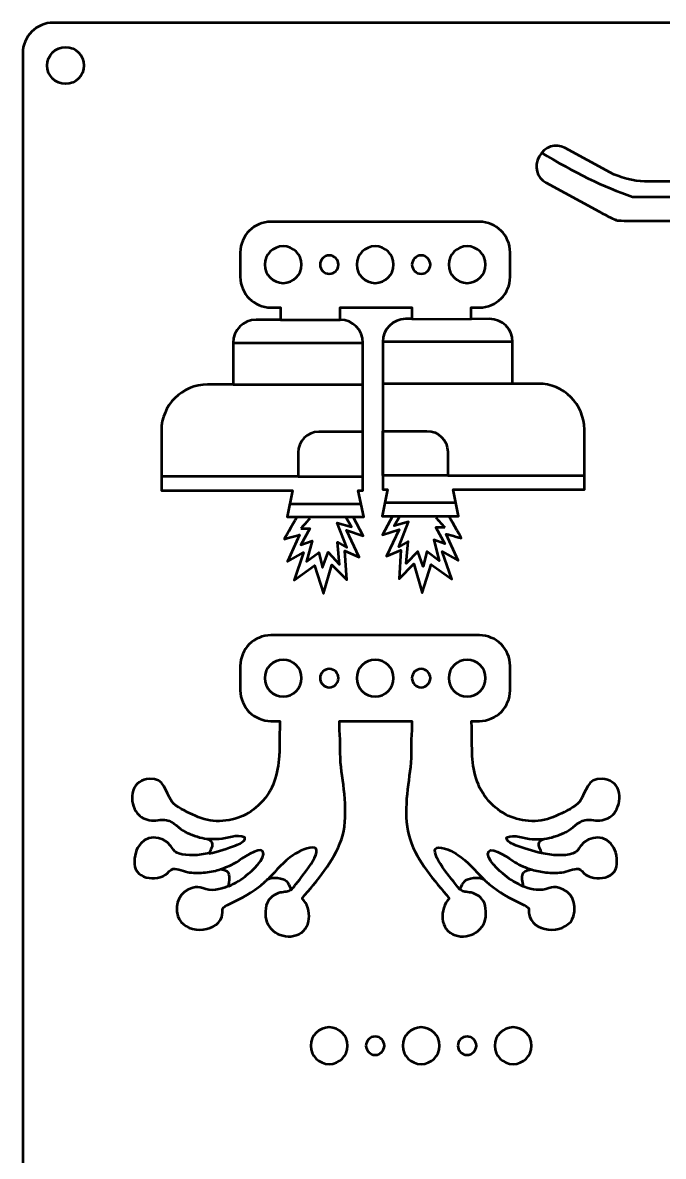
# Model space of a CAD drawing. Header units: centimetres. Extents: x -10.5 to 10.4, y -14.9 to 14.9.
# Drawn here: x -10.5 to -0.05, y -3.56 to 14.95 of the extents above; entities that cross this region are included whole.
import ezdxf

# ---------------------------------------------------------------- set-up
doc = ezdxf.new("R2010")
doc.units = ezdxf.units.CM
doc.header["$MEASUREMENT"] = 0
doc.layers.add('Layer 1', color=7, linetype='Continuous')

msp = doc.modelspace()

# ---------------------------------------------------------------- linework, layer by layer
at = {"layer": 'Layer 1', "lineweight": 53}
msp.add_ellipse((-9.8, 14.25), major_axis=(0, 0.3), ratio=1, dxfattribs=at)
at = {"layer": 'Layer 1', "color": 1, "lineweight": 53}
msp.add_open_spline([(-10.5, -14.45), (-10.5, -14.45), (-10.5, 14.45), (-10.5, 14.45), (-10.5, 14.45), (-10.5, 14.72614), (-10.27614, 14.95), (-10, 14.95), (-10, 14.95), (-10, 14.95), (9.9, 14.95), (9.9, 14.95), (9.9, 14.95), (10.17614, 14.95), (10.4, 14.72614), (10.4, 14.45), (10.4, 14.45), (10.4, 14.45), (10.4, -14.45), (10.4, -14.45), (10.4, -14.45), (10.4, -14.72614), (10.17614, -14.95), (9.9, -14.95), (9.9, -14.95), (9.9, -14.95), (-10, -14.95), (-10, -14.95), (-10, -14.95), (-10.27614, -14.95), (-10.5, -14.72614), (-10.5, -14.45)], degree=3, knots=[0, 0, 0, 0, 0.11111111, 0.11111111, 0.11111111, 0.11111111, 0.22222222, 0.22222222, 0.22222222, 0.22222222, 0.33333333, 0.33333333, 0.33333333, 0.33333333, 0.44444444, 0.44444444, 0.44444444, 0.44444444, 0.55555556, 0.55555556, 0.55555556, 0.55555556, 0.66666667, 0.66666667, 0.66666667, 0.66666667, 0.77777778, 0.77777778, 0.77777778, 0.77777778, 1, 1, 1, 1], dxfattribs=at)
at = {"layer": 'Layer 1', "color": 3, "lineweight": 53}
for points, knots in [([(5.95, 12.55), (5.95, 12.55), (5.81658, 12.55), (5.81658, 12.55), (5.81658, 12.55), (5.81658, 12.55), (5.81658, 12.35951), (5.81658, 12.35951), (5.81658, 12.35951), (5.81658, 12.35951), (8.37794, 12.35951), (8.37794, 12.35951), (8.37794, 12.35951), (8.54294, 12.35951), (8.79652, 12.42405), (8.94147, 12.50291), (8.94147, 12.50291), (8.94147, 12.50291), (9.68231, 12.90594), (9.68231, 12.90594), (9.68231, 12.90594), (9.82723, 12.98479), (10.01032, 12.93072), (10.09997, 12.76593), (10.09997, 12.76593), (10.18958, 12.60117), (10.13548, 12.41806), (9.99053, 12.3392), (9.99053, 12.3392), (9.99053, 12.3392), (9.12376, 11.86764), (9.12376, 11.86764), (9.12376, 11.86764), (8.97883, 11.7888), (8.86023, 11.72205), (8.86023, 11.71937), (8.86023, 11.71937), (8.86023, 11.71668), (8.72525, 11.71446), (8.56026, 11.71446), (8.56026, 11.71446), (8.56026, 11.71446), (7.56819, 11.71446), (7.56819, 11.71446), (7.56819, 11.71446), (7.56819, 11.71446), (7.56819, 11.54313), (7.56819, 11.54313), (7.56819, 11.54313), (7.56819, 11.54313), (6.98611, 11.54313), (6.98611, 11.54313), (6.98611, 11.54313), (6.98611, 11.54313), (6.98611, 11.42385), (6.98611, 11.42385), (6.98611, 11.42385), (7.05624, 11.46042), (7.13597, 11.48112), (7.22054, 11.48112), (7.22054, 11.48112), (7.50101, 11.48112), (7.72837, 11.25374), (7.72837, 10.97329), (7.72837, 10.97329), (7.72837, 10.69281), (7.50101, 10.46544), (7.22054, 10.46544), (7.22054, 10.46544), (6.94007, 10.46544), (6.71269, 10.69281), (6.71269, 10.97329), (6.71269, 10.97329), (6.71269, 11.03403), (6.72337, 11.09226), (6.74293, 11.14625), (6.74293, 11.14625), (6.74293, 11.14625), (6.50105, 11.14625), (6.50105, 11.14625), (6.50105, 11.14625), (6.50105, 11.14625), (6.50105, 11.54313), (6.50105, 11.54313), (6.50105, 11.54313), (6.50105, 11.54313), (6.13064, 11.54313), (6.13064, 11.54313), (6.13064, 11.54313), (6.13064, 11.54313), (6.13064, 11.71446), (6.13064, 11.71446), (6.13064, 11.71446), (6.13064, 11.71446), (1.95904, 11.71446), (1.95904, 11.71446), (1.95904, 11.71446), (1.95904, 11.71446), (1.95904, 11.54313), (1.95904, 11.54313), (1.95904, 11.54313), (1.95904, 11.54313), (1.58863, 11.54313), (1.58863, 11.54313), (1.58863, 11.54313), (1.58863, 11.54313), (1.58862, 11.14625), (1.58862, 11.14625), (1.58862, 11.14625), (1.58862, 11.14625), (1.45399, 11.14625), (1.45399, 11.14625), (1.45399, 11.14625), (1.47354, 11.09226), (1.48423, 11.03403), (1.48423, 10.97329), (1.48423, 10.97329), (1.48423, 10.69281), (1.25686, 10.46544), (0.97639, 10.46544), (0.97639, 10.46544), (0.69593, 10.46544), (0.46854, 10.69281), (0.46854, 10.97329), (0.46854, 10.97329), (0.46854, 11.25374), (0.69593, 11.48112), (0.97639, 11.48112), (0.97639, 11.48112), (1.02031, 11.48112), (1.06292, 11.47554), (1.10356, 11.46506), (1.10356, 11.46506), (1.10356, 11.46506), (1.10356, 11.54313), (1.10356, 11.54313), (1.10356, 11.54313), (1.10356, 11.54313), (0.52148, 11.54313), (0.52148, 11.54313), (0.52148, 11.54313), (0.52148, 11.54313), (0.52148, 11.71446), (0.52148, 11.71446), (0.52148, 11.71446), (0.52148, 11.71446), (-0.52348, 11.71446), (-0.52348, 11.71446), (-0.52348, 11.71446), (-0.68849, 11.71446), (-0.8235, 11.72074), (-0.8235, 11.72836), (-0.8235, 11.72836), (-0.8235, 11.736), (-0.82588, 11.73786), (-0.82879, 11.73246), (-0.82879, 11.73246), (-0.83169, 11.72709), (-0.95267, 11.78719), (-1.0976, 11.86605), (-1.0976, 11.86605), (-1.0976, 11.86605), (-1.9673, 12.3392), (-1.9673, 12.3392), (-1.9673, 12.3392), (-2.11224, 12.41806), (-2.16632, 12.60117), (-2.07668, 12.76593), (-2.07668, 12.76593), (-1.98709, 12.93072), (-1.80398, 12.9848), (-1.65905, 12.90594), (-1.65905, 12.90594), (-1.65905, 12.90594), (-0.91821, 12.50291), (-0.91821, 12.50291), (-0.91821, 12.50291), (-0.77327, 12.42405), (-0.5197, 12.35951), (-0.35468, 12.35952), (-0.35468, 12.35952), (-0.35468, 12.35952), (2.7043, 12.35951), (2.7043, 12.35951), (2.7043, 12.35951), (2.7043, 12.35951), (2.7043, 12.55), (2.7043, 12.55), (2.7043, 12.55), (2.7043, 12.55), (2.55, 12.55), (2.55, 12.55), (2.55, 12.55), (2.27386, 12.55), (2.05, 12.77386), (2.05, 13.05), (2.05, 13.05), (2.05, 13.05), (2.05, 13.45), (2.05, 13.45), (2.05, 13.45), (2.05, 13.72614), (2.27386, 13.95), (2.55, 13.95), (2.55, 13.95), (2.55, 13.95), (5.95, 13.95), (5.95, 13.95), (5.95, 13.95), (6.22614, 13.95), (6.45, 13.72614), (6.45, 13.45), (6.45, 13.45), (6.45, 13.45), (6.45, 13.05), (6.45, 13.05), (6.45, 13.05), (6.45, 12.77386), (6.22614, 12.55), (5.95, 12.55)], [0, 0, 0, 0, 0.01785714, 0.01785714, 0.01785714, 0.01785714, 0.03571429, 0.03571429, 0.03571429, 0.03571429, 0.05357143, 0.05357143, 0.05357143, 0.05357143, 0.07142857, 0.07142857, 0.07142857, 0.07142857, 0.08928571, 0.08928571, 0.08928571, 0.08928571, 0.10714286, 0.10714286, 0.10714286, 0.10714286, 0.125, 0.125, 0.125, 0.125, 0.14285714, 0.14285714, 0.14285714, 0.14285714, 0.16071429, 0.16071429, 0.16071429, 0.16071429, 0.17857143, 0.17857143, 0.17857143, 0.17857143, 0.19642857, 0.19642857, 0.19642857, 0.19642857, 0.21428571, 0.21428571, 0.21428571, 0.21428571, 0.23214286, 0.23214286, 0.23214286, 0.23214286, 0.25, 0.25, 0.25, 0.25, 0.26785714, 0.26785714, 0.26785714, 0.26785714, 0.28571429, 0.28571429, 0.28571429, 0.28571429, 0.30357143, 0.30357143, 0.30357143, 0.30357143, 0.32142857, 0.32142857, 0.32142857, 0.32142857, 0.33928571, 0.33928571, 0.33928571, 0.33928571, 0.35714286, 0.35714286, 0.35714286, 0.35714286, 0.375, 0.375, 0.375, 0.375, 0.39285714, 0.39285714, 0.39285714, 0.39285714, 0.41071429, 0.41071429, 0.41071429, 0.41071429, 0.42857143, 0.42857143, 0.42857143, 0.42857143, 0.44642857, 0.44642857, 0.44642857, 0.44642857, 0.46428571, 0.46428571, 0.46428571, 0.46428571, 0.48214286, 0.48214286, 0.48214286, 0.48214286, 0.5, 0.5, 0.5, 0.5, 0.51785714, 0.51785714, 0.51785714, 0.51785714, 0.53571429, 0.53571429, 0.53571429, 0.53571429, 0.55357143, 0.55357143, 0.55357143, 0.55357143, 0.57142857, 0.57142857, 0.57142857, 0.57142857, 0.58928571, 0.58928571, 0.58928571, 0.58928571, 0.60714286, 0.60714286, 0.60714286, 0.60714286, 0.625, 0.625, 0.625, 0.625, 0.64285714, 0.64285714, 0.64285714, 0.64285714, 0.66071429, 0.66071429, 0.66071429, 0.66071429, 0.67857143, 0.67857143, 0.67857143, 0.67857143, 0.69642857, 0.69642857, 0.69642857, 0.69642857, 0.71428571, 0.71428571, 0.71428571, 0.71428571, 0.73214286, 0.73214286, 0.73214286, 0.73214286, 0.75, 0.75, 0.75, 0.75, 0.76785714, 0.76785714, 0.76785714, 0.76785714, 0.78571429, 0.78571429, 0.78571429, 0.78571429, 0.80357143, 0.80357143, 0.80357143, 0.80357143, 0.82142857, 0.82142857, 0.82142857, 0.82142857, 0.83928571, 0.83928571, 0.83928571, 0.83928571, 0.85714286, 0.85714286, 0.85714286, 0.85714286, 0.875, 0.875, 0.875, 0.875, 0.89285714, 0.89285714, 0.89285714, 0.89285714, 0.91071429, 0.91071429, 0.91071429, 0.91071429, 0.92857143, 0.92857143, 0.92857143, 0.92857143, 0.94642857, 0.94642857, 0.94642857, 0.94642857, 0.96428571, 0.96428571, 0.96428571, 0.96428571, 1, 1, 1, 1]), ([(-3.05, 10.3), (-3.05, 10.3), (-3.18343, 10.3), (-3.18343, 10.3), (-3.18343, 10.3), (-3.18343, 10.3), (-3.18343, 10.1118), (-3.18343, 10.1118), (-3.18343, 10.1118), (-3.18343, 10.1118), (-2.88314, 10.11463), (-2.88314, 10.11463), (-2.88314, 10.11463), (-2.67598, 10.11463), (-2.50798, 9.94663), (-2.50798, 9.73946), (-2.50798, 9.73946), (-2.50798, 9.73946), (-2.50798, 9.0563), (-2.50798, 9.0563), (-2.50798, 9.0563), (-2.50798, 9.0563), (-2.08807, 9.0563), (-2.08807, 9.0563), (-2.08807, 9.0563), (-1.67399, 9.0563), (-1.33797, 8.7203), (-1.33797, 8.30621), (-1.33797, 8.30621), (-1.33797, 8.30621), (-1.33797, 7.55613), (-1.33797, 7.55613), (-1.33797, 7.55613), (-1.33797, 7.55613), (-1.33797, 7.32902), (-1.33797, 7.32902), (-1.33797, 7.32902), (-1.33797, 7.32902), (-3.47933, 7.32901), (-3.47933, 7.32901), (-3.47933, 7.32901), (-3.47933, 7.32901), (-3.38942, 6.8964), (-3.38942, 6.8964), (-3.38942, 6.8964), (-3.38942, 6.8964), (-3.54906, 6.8964), (-3.54906, 6.8964), (-3.54906, 6.8964), (-3.47678, 6.7713), (-3.3371, 6.52843), (-3.34482, 6.53335), (-3.34482, 6.53335), (-3.35516, 6.53996), (-3.59098, 6.6028), (-3.59098, 6.6028), (-3.59098, 6.6028), (-3.59098, 6.6028), (-3.39404, 6.16954), (-3.39404, 6.16954), (-3.39404, 6.16954), (-3.39404, 6.16954), (-3.65806, 6.31507), (-3.65806, 6.31507), (-3.65806, 6.31507), (-3.65806, 6.31507), (-3.50127, 5.86528), (-3.50127, 5.86528), (-3.50127, 5.86528), (-3.50127, 5.86528), (-3.83714, 6.1034), (-3.83714, 6.1034), (-3.83714, 6.1034), (-3.83714, 6.1034), (-3.98227, 5.64369), (-3.98227, 5.64369), (-3.98227, 5.64369), (-3.98227, 5.64369), (-4.11961, 6.11663), (-4.11961, 6.11663), (-4.11961, 6.11663), (-4.11961, 6.11663), (-4.3606, 5.86858), (-4.3606, 5.86858), (-4.3606, 5.86858), (-4.3606, 5.86858), (-4.32952, 6.34153), (-4.32952, 6.34153), (-4.32952, 6.34153), (-4.32952, 6.34153), (-4.56271, 6.239), (-4.56271, 6.239), (-4.56271, 6.239), (-4.56271, 6.239), (-4.35802, 6.67887), (-4.35802, 6.67887), (-4.35802, 6.67887), (-4.35802, 6.67887), (-4.6301, 6.58957), (-4.6301, 6.58957), (-4.6301, 6.58957), (-4.6301, 6.58957), (-4.46866, 6.8964), (-4.46866, 6.8964), (-4.46866, 6.8964), (-4.46866, 6.8964), (-4.6379, 6.8964), (-4.6379, 6.8964), (-4.6379, 6.8964), (-4.6379, 6.8964), (-4.54799, 7.32901), (-4.54799, 7.32901), (-4.54799, 7.32901), (-4.54799, 7.32901), (-4.62613, 7.32901), (-4.62613, 7.32901), (-4.62613, 7.32901), (-4.62613, 7.32901), (-4.62617, 7.55611), (-4.62617, 7.55611), (-4.62617, 7.55611), (-4.62617, 7.55611), (-4.62622, 9.73946), (-4.62622, 9.73946), (-4.62622, 9.73946), (-4.62622, 9.94532), (-4.46034, 10.11251), (-4.25474, 10.11463), (-4.25474, 10.11463), (-4.25474, 10.11463), (-4.15286, 10.11545), (-4.15286, 10.11545), (-4.15286, 10.11545), (-4.15286, 10.11545), (-4.15286, 10.3), (-4.15286, 10.3), (-4.15286, 10.3), (-4.15286, 10.3), (-5.3207, 10.3), (-5.3207, 10.3), (-5.3207, 10.3), (-5.3207, 10.3), (-5.3207, 10.10021), (-5.3207, 10.10021), (-5.3207, 10.10021), (-5.11512, 10.09809), (-4.94922, 9.93089), (-4.94922, 9.72504), (-4.94922, 9.72504), (-4.94922, 9.72504), (-4.94927, 7.5417), (-4.94927, 7.5417), (-4.94927, 7.5417), (-4.94927, 7.5417), (-4.94931, 7.31459), (-4.94931, 7.31459), (-4.94931, 7.31459), (-4.94931, 7.31459), (-5.02745, 7.31459), (-5.02745, 7.31459), (-5.02745, 7.31459), (-5.02745, 7.31459), (-4.93755, 6.88198), (-4.93755, 6.88198), (-4.93755, 6.88198), (-4.93755, 6.88198), (-5.1068, 6.88198), (-5.1068, 6.88198), (-5.1068, 6.88198), (-5.1068, 6.88198), (-4.94535, 6.57513), (-4.94535, 6.57513), (-4.94535, 6.57513), (-4.94535, 6.57513), (-5.21744, 6.66442), (-5.21744, 6.66442), (-5.21744, 6.66442), (-5.21744, 6.66442), (-5.01273, 6.22456), (-5.01273, 6.22456), (-5.01273, 6.22456), (-5.01273, 6.22456), (-5.24594, 6.32708), (-5.24594, 6.32708), (-5.24594, 6.32708), (-5.24594, 6.32708), (-5.21485, 5.85414), (-5.21485, 5.85414), (-5.21485, 5.85414), (-5.21485, 5.85414), (-5.45583, 6.10219), (-5.45583, 6.10219), (-5.45583, 6.10219), (-5.45583, 6.10219), (-5.59317, 5.62924), (-5.59317, 5.62924), (-5.59317, 5.62924), (-5.59317, 5.62924), (-5.73829, 6.08896), (-5.73829, 6.08896), (-5.73829, 6.08896), (-5.73829, 6.08896), (-6.07416, 5.85083), (-6.07416, 5.85083), (-6.07416, 5.85083), (-6.07416, 5.85083), (-5.91739, 6.30062), (-5.91739, 6.30062), (-5.91739, 6.30062), (-5.91739, 6.30062), (-6.18139, 6.1551), (-6.18139, 6.1551), (-6.18139, 6.1551), (-6.18139, 6.1551), (-5.98446, 6.58836), (-5.98446, 6.58836), (-5.98446, 6.58836), (-5.98446, 6.58836), (-6.22026, 6.52552), (-6.23064, 6.5189), (-6.23064, 6.5189), (-6.23833, 6.51398), (-6.09864, 6.75689), (-6.02637, 6.88198), (-6.02637, 6.88198), (-6.02637, 6.88198), (-6.18603, 6.88198), (-6.18603, 6.88198), (-6.18603, 6.88198), (-6.18603, 6.88198), (-6.09612, 7.3146), (-6.09612, 7.3146), (-6.09612, 7.3146), (-6.09612, 7.3146), (-8.23748, 7.31461), (-8.23748, 7.31461), (-8.23748, 7.31461), (-8.23748, 7.31461), (-8.23747, 7.54171), (-8.23747, 7.54171), (-8.23747, 7.54171), (-8.23747, 7.54171), (-8.23746, 8.2918), (-8.23746, 8.2918), (-8.23746, 8.2918), (-8.23746, 8.70587), (-7.90144, 9.04188), (-7.48737, 9.04188), (-7.48737, 9.04188), (-7.48737, 9.04188), (-7.06747, 9.04188), (-7.06747, 9.04188), (-7.06747, 9.04188), (-7.06747, 9.04188), (-7.06747, 9.72504), (-7.06747, 9.72504), (-7.06747, 9.72504), (-7.06747, 9.93221), (-6.89947, 10.10021), (-6.6923, 10.10021), (-6.6923, 10.10021), (-6.6923, 10.10021), (-6.2957, 10.10024), (-6.2957, 10.10024), (-6.2957, 10.10024), (-6.2957, 10.10024), (-6.2957, 10.3), (-6.2957, 10.3), (-6.2957, 10.3), (-6.2957, 10.3), (-6.45, 10.3), (-6.45, 10.3), (-6.45, 10.3), (-6.72614, 10.3), (-6.95, 10.52386), (-6.95, 10.8), (-6.95, 10.8), (-6.95, 10.8), (-6.95, 11.2), (-6.95, 11.2), (-6.95, 11.2), (-6.95, 11.47614), (-6.72614, 11.7), (-6.45, 11.7), (-6.45, 11.7), (-6.45, 11.7), (-3.05, 11.7), (-3.05, 11.7), (-3.05, 11.7), (-2.77386, 11.7), (-2.55, 11.47614), (-2.55, 11.2), (-2.55, 11.2), (-2.55, 11.2), (-2.55, 10.8), (-2.55, 10.8), (-2.55, 10.8), (-2.55, 10.52386), (-2.77386, 10.3), (-3.05, 10.3)], [0, 0, 0, 0, 0.01315789, 0.01315789, 0.01315789, 0.01315789, 0.02631579, 0.02631579, 0.02631579, 0.02631579, 0.03947368, 0.03947368, 0.03947368, 0.03947368, 0.05263158, 0.05263158, 0.05263158, 0.05263158, 0.06578947, 0.06578947, 0.06578947, 0.06578947, 0.07894737, 0.07894737, 0.07894737, 0.07894737, 0.09210526, 0.09210526, 0.09210526, 0.09210526, 0.10526316, 0.10526316, 0.10526316, 0.10526316, 0.11842105, 0.11842105, 0.11842105, 0.11842105, 0.13157895, 0.13157895, 0.13157895, 0.13157895, 0.14473684, 0.14473684, 0.14473684, 0.14473684, 0.15789474, 0.15789474, 0.15789474, 0.15789474, 0.17105263, 0.17105263, 0.17105263, 0.17105263, 0.18421053, 0.18421053, 0.18421053, 0.18421053, 0.19736842, 0.19736842, 0.19736842, 0.19736842, 0.21052632, 0.21052632, 0.21052632, 0.21052632, 0.22368421, 0.22368421, 0.22368421, 0.22368421, 0.23684211, 0.23684211, 0.23684211, 0.23684211, 0.25, 0.25, 0.25, 0.25, 0.26315789, 0.26315789, 0.26315789, 0.26315789, 0.27631579, 0.27631579, 0.27631579, 0.27631579, 0.28947368, 0.28947368, 0.28947368, 0.28947368, 0.30263158, 0.30263158, 0.30263158, 0.30263158, 0.31578947, 0.31578947, 0.31578947, 0.31578947, 0.32894737, 0.32894737, 0.32894737, 0.32894737, 0.34210526, 0.34210526, 0.34210526, 0.34210526, 0.35526316, 0.35526316, 0.35526316, 0.35526316, 0.36842105, 0.36842105, 0.36842105, 0.36842105, 0.38157895, 0.38157895, 0.38157895, 0.38157895, 0.39473684, 0.39473684, 0.39473684, 0.39473684, 0.40789474, 0.40789474, 0.40789474, 0.40789474, 0.42105263, 0.42105263, 0.42105263, 0.42105263, 0.43421053, 0.43421053, 0.43421053, 0.43421053, 0.44736842, 0.44736842, 0.44736842, 0.44736842, 0.46052632, 0.46052632, 0.46052632, 0.46052632, 0.47368421, 0.47368421, 0.47368421, 0.47368421, 0.48684211, 0.48684211, 0.48684211, 0.48684211, 0.5, 0.5, 0.5, 0.5, 0.51315789, 0.51315789, 0.51315789, 0.51315789, 0.52631579, 0.52631579, 0.52631579, 0.52631579, 0.53947368, 0.53947368, 0.53947368, 0.53947368, 0.55263158, 0.55263158, 0.55263158, 0.55263158, 0.56578947, 0.56578947, 0.56578947, 0.56578947, 0.57894737, 0.57894737, 0.57894737, 0.57894737, 0.59210526, 0.59210526, 0.59210526, 0.59210526, 0.60526316, 0.60526316, 0.60526316, 0.60526316, 0.61842105, 0.61842105, 0.61842105, 0.61842105, 0.63157895, 0.63157895, 0.63157895, 0.63157895, 0.64473684, 0.64473684, 0.64473684, 0.64473684, 0.65789474, 0.65789474, 0.65789474, 0.65789474, 0.67105263, 0.67105263, 0.67105263, 0.67105263, 0.68421053, 0.68421053, 0.68421053, 0.68421053, 0.69736842, 0.69736842, 0.69736842, 0.69736842, 0.71052632, 0.71052632, 0.71052632, 0.71052632, 0.72368421, 0.72368421, 0.72368421, 0.72368421, 0.73684211, 0.73684211, 0.73684211, 0.73684211, 0.75, 0.75, 0.75, 0.75, 0.76315789, 0.76315789, 0.76315789, 0.76315789, 0.77631579, 0.77631579, 0.77631579, 0.77631579, 0.78947368, 0.78947368, 0.78947368, 0.78947368, 0.80263158, 0.80263158, 0.80263158, 0.80263158, 0.81578947, 0.81578947, 0.81578947, 0.81578947, 0.82894737, 0.82894737, 0.82894737, 0.82894737, 0.84210526, 0.84210526, 0.84210526, 0.84210526, 0.85526316, 0.85526316, 0.85526316, 0.85526316, 0.86842105, 0.86842105, 0.86842105, 0.86842105, 0.88157895, 0.88157895, 0.88157895, 0.88157895, 0.89473684, 0.89473684, 0.89473684, 0.89473684, 0.90789474, 0.90789474, 0.90789474, 0.90789474, 0.92105263, 0.92105263, 0.92105263, 0.92105263, 0.93421053, 0.93421053, 0.93421053, 0.93421053, 0.94736842, 0.94736842, 0.94736842, 0.94736842, 0.96052632, 0.96052632, 0.96052632, 0.96052632, 0.97368421, 0.97368421, 0.97368421, 0.97368421, 1, 1, 1, 1]), ([(-3.05, 3.55), (-3.05, 3.55), (-3.17641, 3.55), (-3.17641, 3.55), (-3.17641, 3.55), (-3.17317, 3.25434), (-3.16976, 2.99986), (-3.16809, 2.978), (-3.16809, 2.978), (-3.14643, 2.69502), (-3.07198, 2.41364), (-2.86427, 2.20864), (-2.86427, 2.20864), (-2.65565, 2.00271), (-2.43494, 1.91424), (-2.14083, 1.91588), (-2.14083, 1.91588), (-2.00521, 1.91664), (-1.87355, 1.96398), (-1.75313, 2.023), (-1.75313, 2.023), (-1.65557, 2.07085), (-1.47857, 2.14614), (-1.41421, 2.23717), (-1.41421, 2.23717), (-1.30094, 2.39737), (-1.30096, 2.6243), (-1.04633, 2.60567), (-1.04633, 2.60567), (-0.92537, 2.59683), (-0.81623, 2.53127), (-0.78227, 2.41738), (-0.78227, 2.41738), (-0.74836, 2.30354), (-0.76684, 2.17996), (-0.82739, 2.07756), (-0.82739, 2.07756), (-0.87897, 1.9903), (-0.95235, 1.95665), (-1.04657, 1.93287), (-1.04657, 1.93287), (-1.14787, 1.90728), (-1.23646, 1.95599), (-1.33091, 1.93325), (-1.33091, 1.93325), (-1.43606, 1.90796), (-1.53658, 1.79485), (-1.63151, 1.74318), (-1.63151, 1.74318), (-1.64288, 1.73699), (-1.65442, 1.73104), (-1.66608, 1.7253), (-1.66608, 1.7253), (-1.7703, 1.67406), (-1.8864, 1.64052), (-1.98689, 1.6293), (-1.98689, 1.6293), (-2.00561, 1.6261), (-2.05865, 1.59914), (-2.07305, 1.56474), (-2.07305, 1.56474), (-2.0993, 1.5019), (-2.04821, 1.45612), (-2.03541, 1.39516), (-2.03541, 1.39516), (-1.8595, 1.35337), (-1.67842, 1.3402), (-1.52737, 1.38766), (-1.52737, 1.38766), (-1.45042, 1.41184), (-1.44527, 1.44714), (-1.39997, 1.5072), (-1.39997, 1.5072), (-1.25574, 1.69843), (-0.97568, 1.69934), (-0.85533, 1.47876), (-0.85533, 1.47876), (-0.80873, 1.39336), (-0.78706, 1.22449), (-0.82471, 1.13572), (-0.82471, 1.13572), (-0.87464, 1.01801), (-1.0169, 0.97687), (-1.13451, 0.98446), (-1.13451, 0.98446), (-1.19614, 0.98845), (-1.2608, 1.00476), (-1.31282, 1.0391), (-1.31282, 1.0391), (-1.36436, 1.07315), (-1.38452, 1.12897), (-1.43552, 1.13695), (-1.43552, 1.13695), (-1.50281, 1.14742), (-1.63061, 1.08522), (-1.70465, 1.07788), (-1.70465, 1.07788), (-1.79182, 1.06929), (-1.87991, 1.06995), (-1.96699, 1.07929), (-1.96699, 1.07929), (-2.04461, 1.08762), (-2.12186, 1.10282), (-2.19572, 1.12483), (-2.19572, 1.12483), (-2.39145, 1.11443), (-2.36219, 1.01452), (-2.32896, 0.84919), (-2.32896, 0.84919), (-2.18713, 0.79192), (-2.04254, 0.76965), (-1.91924, 0.81902), (-1.91924, 0.81902), (-1.85679, 0.84402), (-1.82108, 0.84468), (-1.7555, 0.82852), (-1.7555, 0.82852), (-1.54565, 0.77686), (-1.45451, 0.5683), (-1.51485, 0.36492), (-1.51485, 0.36492), (-1.60134, 0.07339), (-2.13604, 0.06964), (-2.2297, 0.355), (-2.2297, 0.355), (-2.26467, 0.46173), (-2.19724, 0.48837), (-2.31784, 0.54391), (-2.31784, 0.54391), (-2.49593, 0.62595), (-2.67005, 0.71852), (-2.82769, 0.83587), (-2.82769, 0.83587), (-2.88613, 0.87936), (-2.93961, 0.92842), (-2.97206, 0.96121), (-2.97206, 0.96121), (-3.01543, 0.99565), (-3.09293, 0.99412), (-3.14436, 0.98914), (-3.14436, 0.98914), (-3.29137, 0.9749), (-3.31259, 0.92432), (-3.36368, 0.80076), (-3.36368, 0.80076), (-3.31209, 0.75144), (-3.26688, 0.76515), (-3.18332, 0.74818), (-3.18332, 0.74818), (-3.09256, 0.72978), (-3.00618, 0.66358), (-2.96852, 0.57853), (-2.96852, 0.57853), (-2.94471, 0.5248), (-2.94693, 0.4581), (-2.9445, 0.39994), (-2.9445, 0.39994), (-2.93352, 0.1378), (-3.21287, -0.02186), (-3.44467, 0.0521), (-3.44467, 0.0521), (-3.70145, 0.13401), (-3.70594, 0.48202), (-3.54148, 0.65476), (-3.54148, 0.65476), (-3.78545, 0.94943), (-4.05787, 1.2478), (-4.18177, 1.61724), (-4.18177, 1.61724), (-4.30375, 1.98082), (-4.22145, 2.4238), (-4.17587, 2.79681), (-4.17587, 2.79681), (-4.15071, 3.0027), (-4.17153, 3.19884), (-4.15286, 3.40048), (-4.15286, 3.40048), (-4.15286, 3.40048), (-4.15286, 3.55), (-4.15286, 3.55), (-4.15286, 3.55), (-4.15286, 3.55), (-5.32962, 3.55), (-5.32962, 3.55), (-5.32962, 3.55), (-5.32962, 3.55), (-5.32962, 3.40048), (-5.32962, 3.40048), (-5.32962, 3.40048), (-5.31098, 3.19884), (-5.33176, 3.0027), (-5.30661, 2.79681), (-5.30661, 2.79681), (-5.26102, 2.4238), (-5.17874, 1.98082), (-5.3007, 1.61724), (-5.3007, 1.61724), (-5.42464, 1.2478), (-5.69703, 0.94943), (-5.94099, 0.65476), (-5.94099, 0.65476), (-5.77653, 0.48202), (-5.78103, 0.13401), (-6.0378, 0.0521), (-6.0378, 0.0521), (-6.26961, -0.02186), (-6.54895, 0.1378), (-6.53798, 0.39994), (-6.53798, 0.39994), (-6.53554, 0.4581), (-6.53776, 0.5248), (-6.51398, 0.57853), (-6.51398, 0.57853), (-6.47631, 0.66358), (-6.38991, 0.72978), (-6.29916, 0.74818), (-6.29916, 0.74818), (-6.21884, 0.7645), (-6.17395, 0.75245), (-6.12408, 0.79822), (-6.12408, 0.79822), (-6.1744, 0.92432), (-6.19563, 0.9749), (-6.34263, 0.98914), (-6.34263, 0.98914), (-6.39406, 0.99412), (-6.47155, 0.99565), (-6.51267, 0.96121), (-6.51267, 0.96121), (-6.54286, 0.92842), (-6.59634, 0.87936), (-6.65478, 0.83587), (-6.65478, 0.83587), (-6.81242, 0.71852), (-6.98655, 0.62595), (-7.16463, 0.54391), (-7.16463, 0.54391), (-7.28523, 0.48837), (-7.21782, 0.46173), (-7.25277, 0.355), (-7.25277, 0.355), (-7.34643, 0.06964), (-7.88113, 0.07339), (-7.96762, 0.36492), (-7.96762, 0.36492), (-8.02801, 0.5683), (-7.93685, 0.77686), (-7.72699, 0.82852), (-7.72699, 0.82852), (-7.6614, 0.84468), (-7.62568, 0.84402), (-7.56324, 0.81902), (-7.56324, 0.81902), (-7.43377, 0.76719), (-7.28085, 0.79432), (-7.14564, 0.85336), (-7.14564, 0.85336), (-7.12479, 1.01452), (-7.09553, 1.11443), (-7.27498, 1.12919), (-7.27498, 1.12919), (-7.34132, 1.10673), (-7.42815, 1.08866), (-7.51548, 1.07929), (-7.51548, 1.07929), (-7.60256, 1.06995), (-7.69066, 1.06929), (-7.77782, 1.07788), (-7.77782, 1.07788), (-7.85187, 1.08522), (-7.97967, 1.14742), (-8.04697, 1.13695), (-8.04697, 1.13695), (-8.09796, 1.12897), (-8.11812, 1.07315), (-8.16966, 1.0391), (-8.16966, 1.0391), (-8.22171, 1.00476), (-8.28633, 0.98845), (-8.34796, 0.98446), (-8.34796, 0.98446), (-8.46557, 0.97687), (-8.60784, 1.01801), (-8.65776, 1.13572), (-8.65776, 1.13572), (-8.69541, 1.22449), (-8.67374, 1.39336), (-8.62716, 1.47876), (-8.62716, 1.47876), (-8.50679, 1.69934), (-8.22673, 1.69843), (-8.08251, 1.5072), (-8.08251, 1.5072), (-8.03721, 1.44714), (-8.03205, 1.41184), (-7.9551, 1.38766), (-7.9551, 1.38766), (-7.80843, 1.34157), (-7.63345, 1.35266), (-7.45698, 1.39355), (-7.45698, 1.39355), (-7.43878, 1.45612), (-7.3877, 1.5019), (-7.41393, 1.56474), (-7.41393, 1.56474), (-7.42833, 1.59914), (-7.48139, 1.6261), (-7.49785, 1.6293), (-7.49785, 1.6293), (-7.59609, 1.64052), (-7.71218, 1.67406), (-7.81639, 1.7253), (-7.81639, 1.7253), (-7.82805, 1.73104), (-7.8396, 1.73699), (-7.85097, 1.74318), (-7.85097, 1.74318), (-7.94591, 1.79485), (-8.04642, 1.90796), (-8.15157, 1.93325), (-8.15157, 1.93325), (-8.24601, 1.95599), (-8.3346, 1.90728), (-8.43591, 1.93287), (-8.43591, 1.93287), (-8.53014, 1.95665), (-8.60352, 1.9903), (-8.65512, 2.07756), (-8.65512, 2.07756), (-8.71563, 2.17996), (-8.73413, 2.30354), (-8.7002, 2.41738), (-8.7002, 2.41738), (-8.66626, 2.53127), (-8.55712, 2.59683), (-8.43615, 2.60567), (-8.43615, 2.60567), (-8.18154, 2.6243), (-8.18157, 2.39737), (-8.06828, 2.23717), (-8.06828, 2.23717), (-8.0039, 2.14614), (-7.8269, 2.07085), (-7.72935, 2.023), (-7.72935, 2.023), (-7.60893, 1.96398), (-7.47728, 1.91664), (-7.34165, 1.91588), (-7.34165, 1.91588), (-7.04754, 1.91424), (-6.82683, 2.00271), (-6.6182, 2.20864), (-6.6182, 2.20864), (-6.41049, 2.41364), (-6.33604, 2.69502), (-6.31438, 2.978), (-6.31438, 2.978), (-6.31271, 2.99986), (-6.3093, 3.25434), (-6.30607, 3.55), (-6.30607, 3.55), (-6.30607, 3.55), (-6.45, 3.55), (-6.45, 3.55), (-6.45, 3.55), (-6.72614, 3.55), (-6.95, 3.77386), (-6.95, 4.05), (-6.95, 4.05), (-6.95, 4.05), (-6.95, 4.45), (-6.95, 4.45), (-6.95, 4.45), (-6.95, 4.72614), (-6.72614, 4.95), (-6.45, 4.95), (-6.45, 4.95), (-6.45, 4.95), (-3.05, 4.95), (-3.05, 4.95), (-3.05, 4.95), (-2.77386, 4.95), (-2.55, 4.72614), (-2.55, 4.45), (-2.55, 4.45), (-2.55, 4.45), (-2.55, 4.05), (-2.55, 4.05), (-2.55, 4.05), (-2.55, 3.77386), (-2.77386, 3.55), (-3.05, 3.55)], [0, 0, 0, 0, 0.01010101, 0.01010101, 0.01010101, 0.01010101, 0.02020202, 0.02020202, 0.02020202, 0.02020202, 0.03030303, 0.03030303, 0.03030303, 0.03030303, 0.04040404, 0.04040404, 0.04040404, 0.04040404, 0.05050505, 0.05050505, 0.05050505, 0.05050505, 0.06060606, 0.06060606, 0.06060606, 0.06060606, 0.07070707, 0.07070707, 0.07070707, 0.07070707, 0.08080808, 0.08080808, 0.08080808, 0.08080808, 0.09090909, 0.09090909, 0.09090909, 0.09090909, 0.1010101, 0.1010101, 0.1010101, 0.1010101, 0.11111111, 0.11111111, 0.11111111, 0.11111111, 0.12121212, 0.12121212, 0.12121212, 0.12121212, 0.13131313, 0.13131313, 0.13131313, 0.13131313, 0.14141414, 0.14141414, 0.14141414, 0.14141414, 0.15151515, 0.15151515, 0.15151515, 0.15151515, 0.16161616, 0.16161616, 0.16161616, 0.16161616, 0.17171717, 0.17171717, 0.17171717, 0.17171717, 0.18181818, 0.18181818, 0.18181818, 0.18181818, 0.19191919, 0.19191919, 0.19191919, 0.19191919, 0.2020202, 0.2020202, 0.2020202, 0.2020202, 0.21212121, 0.21212121, 0.21212121, 0.21212121, 0.22222222, 0.22222222, 0.22222222, 0.22222222, 0.23232323, 0.23232323, 0.23232323, 0.23232323, 0.24242424, 0.24242424, 0.24242424, 0.24242424, 0.25252525, 0.25252525, 0.25252525, 0.25252525, 0.26262626, 0.26262626, 0.26262626, 0.26262626, 0.27272727, 0.27272727, 0.27272727, 0.27272727, 0.28282828, 0.28282828, 0.28282828, 0.28282828, 0.29292929, 0.29292929, 0.29292929, 0.29292929, 0.3030303, 0.3030303, 0.3030303, 0.3030303, 0.31313131, 0.31313131, 0.31313131, 0.31313131, 0.32323232, 0.32323232, 0.32323232, 0.32323232, 0.33333333, 0.33333333, 0.33333333, 0.33333333, 0.34343434, 0.34343434, 0.34343434, 0.34343434, 0.35353535, 0.35353535, 0.35353535, 0.35353535, 0.36363636, 0.36363636, 0.36363636, 0.36363636, 0.37373737, 0.37373737, 0.37373737, 0.37373737, 0.38383838, 0.38383838, 0.38383838, 0.38383838, 0.39393939, 0.39393939, 0.39393939, 0.39393939, 0.4040404, 0.4040404, 0.4040404, 0.4040404, 0.41414141, 0.41414141, 0.41414141, 0.41414141, 0.42424242, 0.42424242, 0.42424242, 0.42424242, 0.43434343, 0.43434343, 0.43434343, 0.43434343, 0.44444444, 0.44444444, 0.44444444, 0.44444444, 0.45454545, 0.45454545, 0.45454545, 0.45454545, 0.46464646, 0.46464646, 0.46464646, 0.46464646, 0.47474747, 0.47474747, 0.47474747, 0.47474747, 0.48484848, 0.48484848, 0.48484848, 0.48484848, 0.49494949, 0.49494949, 0.49494949, 0.49494949, 0.50505051, 0.50505051, 0.50505051, 0.50505051, 0.51515152, 0.51515152, 0.51515152, 0.51515152, 0.52525253, 0.52525253, 0.52525253, 0.52525253, 0.53535354, 0.53535354, 0.53535354, 0.53535354, 0.54545455, 0.54545455, 0.54545455, 0.54545455, 0.55555556, 0.55555556, 0.55555556, 0.55555556, 0.56565657, 0.56565657, 0.56565657, 0.56565657, 0.57575758, 0.57575758, 0.57575758, 0.57575758, 0.58585859, 0.58585859, 0.58585859, 0.58585859, 0.5959596, 0.5959596, 0.5959596, 0.5959596, 0.60606061, 0.60606061, 0.60606061, 0.60606061, 0.61616162, 0.61616162, 0.61616162, 0.61616162, 0.62626263, 0.62626263, 0.62626263, 0.62626263, 0.63636364, 0.63636364, 0.63636364, 0.63636364, 0.64646465, 0.64646465, 0.64646465, 0.64646465, 0.65656566, 0.65656566, 0.65656566, 0.65656566, 0.66666667, 0.66666667, 0.66666667, 0.66666667, 0.67676768, 0.67676768, 0.67676768, 0.67676768, 0.68686869, 0.68686869, 0.68686869, 0.68686869, 0.6969697, 0.6969697, 0.6969697, 0.6969697, 0.70707071, 0.70707071, 0.70707071, 0.70707071, 0.71717172, 0.71717172, 0.71717172, 0.71717172, 0.72727273, 0.72727273, 0.72727273, 0.72727273, 0.73737374, 0.73737374, 0.73737374, 0.73737374, 0.74747475, 0.74747475, 0.74747475, 0.74747475, 0.75757576, 0.75757576, 0.75757576, 0.75757576, 0.76767677, 0.76767677, 0.76767677, 0.76767677, 0.77777778, 0.77777778, 0.77777778, 0.77777778, 0.78787879, 0.78787879, 0.78787879, 0.78787879, 0.7979798, 0.7979798, 0.7979798, 0.7979798, 0.80808081, 0.80808081, 0.80808081, 0.80808081, 0.81818182, 0.81818182, 0.81818182, 0.81818182, 0.82828283, 0.82828283, 0.82828283, 0.82828283, 0.83838384, 0.83838384, 0.83838384, 0.83838384, 0.84848485, 0.84848485, 0.84848485, 0.84848485, 0.85858586, 0.85858586, 0.85858586, 0.85858586, 0.86868687, 0.86868687, 0.86868687, 0.86868687, 0.87878788, 0.87878788, 0.87878788, 0.87878788, 0.88888889, 0.88888889, 0.88888889, 0.88888889, 0.8989899, 0.8989899, 0.8989899, 0.8989899, 0.90909091, 0.90909091, 0.90909091, 0.90909091, 0.91919192, 0.91919192, 0.91919192, 0.91919192, 0.92929293, 0.92929293, 0.92929293, 0.92929293, 0.93939394, 0.93939394, 0.93939394, 0.93939394, 0.94949495, 0.94949495, 0.94949495, 0.94949495, 0.95959596, 0.95959596, 0.95959596, 0.95959596, 0.96969697, 0.96969697, 0.96969697, 0.96969697, 0.97979798, 0.97979798, 0.97979798, 0.97979798, 1, 1, 1, 1])]:
    msp.add_open_spline(points, degree=3, knots=knots, dxfattribs=at)
at = {"layer": 'Layer 1', "color": 5, "lineweight": 53}
for points in [[(-2.04192, 12.82987), (-1.51524, 12.5144), (-1.01457, 12.26183), (-0.55452, 12.10756)], [(-0.55452, 12.10756), (-0.55452, 12.10756), (8.77647, 12.10756), (8.77647, 12.10756)], [(-6.29396, 10.10011), (-6.29396, 10.10011), (-5.32268, 10.10011), (-5.32268, 10.10011)], [(-4.15286, 10.11545), (-4.15286, 10.11545), (-3.18343, 10.1118), (-3.18343, 10.1118)], [(-7.06747, 9.72504), (-7.06747, 9.72504), (-4.94931, 9.72504), (-4.94931, 9.72504)], [(-2.50797, 9.73945), (-2.50797, 9.73945), (-4.62614, 9.73945), (-4.62614, 9.73945)], [(-7.06747, 9.04188), (-7.06747, 9.04188), (-4.94924, 9.04188), (-4.94924, 9.04188)], [(-2.50797, 9.05629), (-2.50797, 9.05629), (-4.62621, 9.05629), (-4.62621, 9.05629)], [(-5.67059, 8.26954), (-5.85713, 8.26954), (-6.00836, 8.11831), (-6.00836, 7.93176)], [(-4.94931, 8.26954), (-4.94931, 8.26954), (-5.67059, 8.26954), (-5.67059, 8.26954)], [(-4.62612, 8.28397), (-4.62612, 8.28397), (-3.90483, 8.28397), (-3.90483, 8.28397)], [(-3.90483, 8.28397), (-3.71831, 8.28397), (-3.56708, 8.13273), (-3.56708, 7.94618)], [(-6.00836, 7.54168), (-6.00836, 7.54168), (-8.23746, 7.54171), (-8.23746, 7.54171)], [(-3.56708, 7.5561), (-3.56708, 7.5561), (-1.33797, 7.55613), (-1.33797, 7.55613)], [(-6.1331, 7.09535), (-6.1331, 7.09535), (-4.99925, 7.09535), (-4.99925, 7.09535)], [(-3.44233, 7.10977), (-3.44233, 7.10977), (-4.57619, 7.10977), (-4.57619, 7.10977)], [(-6.02637, 6.88198), (-6.02637, 6.88198), (-5.1068, 6.88198), (-5.1068, 6.88198)], [(-5.81616, 6.85624), (-5.82608, 6.84632), (-5.96168, 6.69419), (-5.96168, 6.69419)], [(-4.46866, 6.8964), (-4.46866, 6.8964), (-3.54906, 6.8964), (-3.54906, 6.8964)], [(-3.75929, 6.87069), (-3.74936, 6.86077), (-3.61377, 6.70864), (-3.61377, 6.70864)]]:
    msp.add_open_spline(points, degree=3, dxfattribs=at)
at = {"layer": 'Layer 1', "lineweight": 53}
for points in [[(-6.55, 11), (-6.55, 11.16568), (-6.41568, 11.3), (-6.25, 11.3), (-6.25, 11.3), (-6.08432, 11.3), (-5.95, 11.16568), (-5.95, 11), (-5.95, 11), (-5.95, 10.83432), (-6.08432, 10.7), (-6.25, 10.7), (-6.25, 10.7), (-6.41568, 10.7), (-6.55, 10.83432), (-6.55, 11)], [(-5.05, 11), (-5.05, 11.16568), (-4.91568, 11.3), (-4.75, 11.3), (-4.75, 11.3), (-4.58432, 11.3), (-4.45, 11.16568), (-4.45, 11), (-4.45, 11), (-4.45, 10.83432), (-4.58432, 10.7), (-4.75, 10.7), (-4.75, 10.7), (-4.91568, 10.7), (-5.05, 10.83432), (-5.05, 11)], [(-3.55, 11), (-3.55, 11.16568), (-3.41568, 11.3), (-3.25, 11.3), (-3.25, 11.3), (-3.08432, 11.3), (-2.95, 11.16568), (-2.95, 11), (-2.95, 11), (-2.95, 10.83432), (-3.08432, 10.7), (-3.25, 10.7), (-3.25, 10.7), (-3.41568, 10.7), (-3.55, 10.83432), (-3.55, 11)], [(-5.65, 11), (-5.65, 11.08284), (-5.58284, 11.15), (-5.5, 11.15), (-5.5, 11.15), (-5.41716, 11.15), (-5.35, 11.08284), (-5.35, 11), (-5.35, 11), (-5.35, 10.91716), (-5.41716, 10.85), (-5.5, 10.85), (-5.5, 10.85), (-5.58284, 10.85), (-5.65, 10.91716), (-5.65, 11)], [(-4.15, 11), (-4.15, 11.08284), (-4.08284, 11.15), (-4, 11.15), (-4, 11.15), (-3.91716, 11.15), (-3.85, 11.08284), (-3.85, 11), (-3.85, 11), (-3.85, 10.91716), (-3.91716, 10.85), (-4, 10.85), (-4, 10.85), (-4.08284, 10.85), (-4.15, 10.91716), (-4.15, 11)], [(-6.55, 4.25), (-6.55, 4.41568), (-6.41568, 4.55), (-6.25, 4.55), (-6.25, 4.55), (-6.08432, 4.55), (-5.95, 4.41568), (-5.95, 4.25), (-5.95, 4.25), (-5.95, 4.08432), (-6.08432, 3.95), (-6.25, 3.95), (-6.25, 3.95), (-6.41568, 3.95), (-6.55, 4.08432), (-6.55, 4.25)], [(-5.05, 4.25), (-5.05, 4.41568), (-4.91568, 4.55), (-4.75, 4.55), (-4.75, 4.55), (-4.58432, 4.55), (-4.45, 4.41568), (-4.45, 4.25), (-4.45, 4.25), (-4.45, 4.08432), (-4.58432, 3.95), (-4.75, 3.95), (-4.75, 3.95), (-4.91568, 3.95), (-5.05, 4.08432), (-5.05, 4.25)], [(-3.55, 4.25), (-3.55, 4.41568), (-3.41568, 4.55), (-3.25, 4.55), (-3.25, 4.55), (-3.08432, 4.55), (-2.95, 4.41568), (-2.95, 4.25), (-2.95, 4.25), (-2.95, 4.08432), (-3.08432, 3.95), (-3.25, 3.95), (-3.25, 3.95), (-3.41568, 3.95), (-3.55, 4.08432), (-3.55, 4.25)], [(-5.65, 4.25), (-5.65, 4.33284), (-5.58284, 4.4), (-5.5, 4.4), (-5.5, 4.4), (-5.41716, 4.4), (-5.35, 4.33284), (-5.35, 4.25), (-5.35, 4.25), (-5.35, 4.16716), (-5.41716, 4.1), (-5.5, 4.1), (-5.5, 4.1), (-5.58284, 4.1), (-5.65, 4.16716), (-5.65, 4.25)], [(-4.15, 4.25), (-4.15, 4.33284), (-4.08284, 4.4), (-4, 4.4), (-4, 4.4), (-3.91716, 4.4), (-3.85, 4.33284), (-3.85, 4.25), (-3.85, 4.25), (-3.85, 4.16716), (-3.91716, 4.1), (-4, 4.1), (-4, 4.1), (-4.08284, 4.1), (-4.15, 4.16716), (-4.15, 4.25)], [(-5.8, -1.75), (-5.8, -1.58432), (-5.66568, -1.45), (-5.5, -1.45), (-5.5, -1.45), (-5.33432, -1.45), (-5.2, -1.58432), (-5.2, -1.75), (-5.2, -1.75), (-5.2, -1.91568), (-5.33432, -2.05), (-5.5, -2.05), (-5.5, -2.05), (-5.66568, -2.05), (-5.8, -1.91568), (-5.8, -1.75)], [(-4.3, -1.75), (-4.3, -1.58432), (-4.16568, -1.45), (-4, -1.45), (-4, -1.45), (-3.83432, -1.45), (-3.7, -1.58432), (-3.7, -1.75), (-3.7, -1.75), (-3.7, -1.91568), (-3.83432, -2.05), (-4, -2.05), (-4, -2.05), (-4.16568, -2.05), (-4.3, -1.91568), (-4.3, -1.75)], [(-2.8, -1.75), (-2.8, -1.58432), (-2.66568, -1.45), (-2.5, -1.45), (-2.5, -1.45), (-2.33432, -1.45), (-2.2, -1.58432), (-2.2, -1.75), (-2.2, -1.75), (-2.2, -1.91568), (-2.33432, -2.05), (-2.5, -2.05), (-2.5, -2.05), (-2.66568, -2.05), (-2.8, -1.91568), (-2.8, -1.75)], [(-4.9, -1.75), (-4.9, -1.66716), (-4.83284, -1.6), (-4.75, -1.6), (-4.75, -1.6), (-4.66716, -1.6), (-4.6, -1.66716), (-4.6, -1.75), (-4.6, -1.75), (-4.6, -1.83284), (-4.66716, -1.9), (-4.75, -1.9), (-4.75, -1.9), (-4.83284, -1.9), (-4.9, -1.83284), (-4.9, -1.75)], [(-3.4, -1.75), (-3.4, -1.66716), (-3.33284, -1.6), (-3.25, -1.6), (-3.25, -1.6), (-3.16716, -1.6), (-3.1, -1.66716), (-3.1, -1.75), (-3.1, -1.75), (-3.1, -1.83284), (-3.16716, -1.9), (-3.25, -1.9), (-3.25, -1.9), (-3.33284, -1.9), (-3.4, -1.83284), (-3.4, -1.75)]]:
    msp.add_open_spline(points, degree=3, knots=[0, 0, 0, 0, 0.2, 0.2, 0.2, 0.2, 0.4, 0.4, 0.4, 0.4, 0.6, 0.6, 0.6, 0.6, 1, 1, 1, 1], dxfattribs=at)
at = {"layer": 'Layer 1', "color": 5, "lineweight": 53}
for points, knots in [([(-6.00836, 7.93176), (-6.00836, 7.93176), (-6.00836, 7.54168), (-6.00836, 7.54168), (-6.00836, 7.54168), (-6.00836, 7.54168), (-4.94931, 7.54168), (-4.94931, 7.54168), (-4.94931, 7.54168), (-4.94931, 7.54168), (-4.94931, 8.26954), (-4.94931, 8.26954)], [0, 0, 0, 0, 0.25, 0.25, 0.25, 0.25, 0.5, 0.5, 0.5, 0.5, 1, 1, 1, 1]), ([(-3.56708, 7.94618), (-3.56708, 7.94618), (-3.56708, 7.5561), (-3.56708, 7.5561), (-3.56708, 7.5561), (-3.56708, 7.5561), (-4.62612, 7.5561), (-4.62612, 7.5561), (-4.62612, 7.5561), (-4.62612, 7.5561), (-4.62612, 8.28397), (-4.62612, 8.28397)], [0, 0, 0, 0, 0.25, 0.25, 0.25, 0.25, 0.5, 0.5, 0.5, 0.5, 1, 1, 1, 1]), ([(-5.96168, 6.69419), (-5.96168, 6.69419), (-5.81616, 6.69419), (-5.81616, 6.69419), (-5.81616, 6.69419), (-5.81616, 6.69419), (-5.96168, 6.4263), (-5.96168, 6.4263), (-5.96168, 6.4263), (-5.96168, 6.4263), (-5.77978, 6.49244), (-5.77978, 6.49244), (-5.77978, 6.49244), (-5.77978, 6.49244), (-5.87074, 6.15179), (-5.87074, 6.15179), (-5.87074, 6.15179), (-5.87074, 6.15179), (-5.66733, 6.30062), (-5.66733, 6.30062), (-5.66733, 6.30062), (-5.66733, 6.30062), (-5.6078, 6.05588), (-5.6078, 6.05588), (-5.6078, 6.05588), (-5.6078, 6.05588), (-5.5185, 6.30393), (-5.5185, 6.30393), (-5.5185, 6.30393), (-5.5185, 6.30393), (-5.32999, 6.10549), (-5.32999, 6.10549), (-5.32999, 6.10549), (-5.32999, 6.10549), (-5.36306, 6.46764), (-5.36306, 6.46764), (-5.36306, 6.46764), (-5.36306, 6.46764), (-5.2114, 6.38083), (-5.2114, 6.38083), (-5.2114, 6.38083), (-5.2114, 6.38083), (-5.36967, 6.78679), (-5.36967, 6.78679), (-5.36967, 6.78679), (-5.36967, 6.78679), (-5.13485, 6.72065), (-5.13485, 6.72065), (-5.13485, 6.72065), (-5.13485, 6.72065), (-5.22746, 6.8794), (-5.22746, 6.8794)], [0, 0, 0, 0, 0.07142857, 0.07142857, 0.07142857, 0.07142857, 0.14285714, 0.14285714, 0.14285714, 0.14285714, 0.21428571, 0.21428571, 0.21428571, 0.21428571, 0.28571429, 0.28571429, 0.28571429, 0.28571429, 0.35714286, 0.35714286, 0.35714286, 0.35714286, 0.42857143, 0.42857143, 0.42857143, 0.42857143, 0.5, 0.5, 0.5, 0.5, 0.57142857, 0.57142857, 0.57142857, 0.57142857, 0.64285714, 0.64285714, 0.64285714, 0.64285714, 0.71428571, 0.71428571, 0.71428571, 0.71428571, 0.78571429, 0.78571429, 0.78571429, 0.78571429, 0.85714286, 0.85714286, 0.85714286, 0.85714286, 1, 1, 1, 1]), ([(-3.61377, 6.70864), (-3.61377, 6.70864), (-3.75929, 6.70864), (-3.75929, 6.70864), (-3.75929, 6.70864), (-3.75929, 6.70864), (-3.61377, 6.44074), (-3.61377, 6.44074), (-3.61377, 6.44074), (-3.61377, 6.44074), (-3.79567, 6.50689), (-3.79567, 6.50689), (-3.79567, 6.50689), (-3.79567, 6.50689), (-3.70469, 6.16624), (-3.70469, 6.16624), (-3.70469, 6.16624), (-3.70469, 6.16624), (-3.90812, 6.31507), (-3.90812, 6.31507), (-3.90812, 6.31507), (-3.90812, 6.31507), (-3.96765, 6.07033), (-3.96765, 6.07033), (-3.96765, 6.07033), (-3.96765, 6.07033), (-4.05695, 6.31837), (-4.05695, 6.31837), (-4.05695, 6.31837), (-4.05695, 6.31837), (-4.24546, 6.11994), (-4.24546, 6.11994), (-4.24546, 6.11994), (-4.24546, 6.11994), (-4.21239, 6.48205), (-4.21239, 6.48205), (-4.21239, 6.48205), (-4.21239, 6.48205), (-4.36403, 6.39524), (-4.36403, 6.39524), (-4.36403, 6.39524), (-4.36403, 6.39524), (-4.20578, 6.80124), (-4.20578, 6.80124), (-4.20578, 6.80124), (-4.20578, 6.80124), (-4.44059, 6.73509), (-4.44059, 6.73509), (-4.44059, 6.73509), (-4.44059, 6.73509), (-4.34798, 6.89384), (-4.34798, 6.89384)], [0, 0, 0, 0, 0.07142857, 0.07142857, 0.07142857, 0.07142857, 0.14285714, 0.14285714, 0.14285714, 0.14285714, 0.21428571, 0.21428571, 0.21428571, 0.21428571, 0.28571429, 0.28571429, 0.28571429, 0.28571429, 0.35714286, 0.35714286, 0.35714286, 0.35714286, 0.42857143, 0.42857143, 0.42857143, 0.42857143, 0.5, 0.5, 0.5, 0.5, 0.57142857, 0.57142857, 0.57142857, 0.57142857, 0.64285714, 0.64285714, 0.64285714, 0.64285714, 0.71428571, 0.71428571, 0.71428571, 0.71428571, 0.78571429, 0.78571429, 0.78571429, 0.78571429, 0.85714286, 0.85714286, 0.85714286, 0.85714286, 1, 1, 1, 1]), ([(-7.46235, 1.38793), (-7.30658, 1.42004), (-7.15401, 1.47221), (-7.02894, 1.51956), (-7.02894, 1.51956), (-6.97443, 1.54019), (-6.86759, 1.57672), (-6.87635, 1.64883), (-6.87635, 1.64883), (-7.0097, 1.70516), (-7.16009, 1.63245), (-7.29591, 1.62274), (-7.29591, 1.62274), (-7.35617, 1.61845), (-7.41774, 1.62001), (-7.47905, 1.62706)], [0, 0, 0, 0, 0.2, 0.2, 0.2, 0.2, 0.4, 0.4, 0.4, 0.4, 0.6, 0.6, 0.6, 0.6, 1, 1, 1, 1]), ([(-2.03544, 1.39115), (-2.18588, 1.42345), (-2.33258, 1.47376), (-2.45357, 1.51956), (-2.45357, 1.51956), (-2.50805, 1.54019), (-2.61488, 1.57672), (-2.60612, 1.64883), (-2.60612, 1.64883), (-2.47277, 1.70516), (-2.32238, 1.63245), (-2.1866, 1.62274), (-2.1866, 1.62274), (-2.12633, 1.61845), (-2.06476, 1.62001), (-2.00345, 1.62706)], [0, 0, 0, 0, 0.2, 0.2, 0.2, 0.2, 0.4, 0.4, 0.4, 0.4, 0.6, 0.6, 0.6, 0.6, 1, 1, 1, 1]), ([(-7.13953, 0.85435), (-7.02962, 0.90105), (-6.92673, 0.96766), (-6.84735, 1.03251), (-6.84735, 1.03251), (-6.78023, 1.08736), (-6.51421, 1.3089), (-6.58375, 1.42123), (-6.58375, 1.42123), (-6.64044, 1.5129), (-6.94592, 1.28762), (-7.01058, 1.24753), (-7.01058, 1.24753), (-7.0878, 1.19966), (-7.17105, 1.16194), (-7.25751, 1.1339)], [0, 0, 0, 0, 0.2, 0.2, 0.2, 0.2, 0.4, 0.4, 0.4, 0.4, 0.6, 0.6, 0.6, 0.6, 1, 1, 1, 1]), ([(-6.12388, 0.79259), (-6.10986, 0.80383), (-6.09543, 0.81916), (-6.07969, 0.84035), (-6.07969, 0.84035), (-6.02281, 0.91699), (-5.58894, 1.41618), (-5.73613, 1.47871), (-5.73613, 1.47871), (-5.81804, 1.5135), (-6.01751, 1.40875), (-6.08604, 1.3622), (-6.08604, 1.3622), (-6.24114, 1.25683), (-6.35976, 1.11091), (-6.49137, 0.97975)], [0, 0, 0, 0, 0.2, 0.2, 0.2, 0.2, 0.4, 0.4, 0.4, 0.4, 0.6, 0.6, 0.6, 0.6, 1, 1, 1, 1]), ([(-3.36465, 0.79766), (-3.37678, 0.80832), (-3.3893, 0.82219), (-3.40278, 0.84035), (-3.40278, 0.84035), (-3.45966, 0.91699), (-3.89353, 1.41618), (-3.74634, 1.47871), (-3.74634, 1.47871), (-3.66443, 1.5135), (-3.46499, 1.40875), (-3.39644, 1.3622), (-3.39644, 1.3622), (-3.24133, 1.25683), (-3.12271, 1.11091), (-2.99111, 0.97975)], [0, 0, 0, 0, 0.2, 0.2, 0.2, 0.2, 0.4, 0.4, 0.4, 0.4, 0.6, 0.6, 0.6, 0.6, 1, 1, 1, 1]), ([(-2.3227, 0.84601), (-2.44017, 0.8929), (-2.55089, 0.9637), (-2.63512, 1.03251), (-2.63512, 1.03251), (-2.70224, 1.08736), (-2.96826, 1.3089), (-2.89873, 1.42123), (-2.89873, 1.42123), (-2.84206, 1.5129), (-2.53657, 1.28762), (-2.4719, 1.24753), (-2.4719, 1.24753), (-2.38635, 1.19451), (-2.29343, 1.15392), (-2.19692, 1.12518)], [0, 0, 0, 0, 0.2, 0.2, 0.2, 0.2, 0.4, 0.4, 0.4, 0.4, 0.6, 0.6, 0.6, 0.6, 1, 1, 1, 1])]:
    msp.add_open_spline(points, degree=3, knots=knots, dxfattribs=at)

doc.saveas('drawing.dxf')
